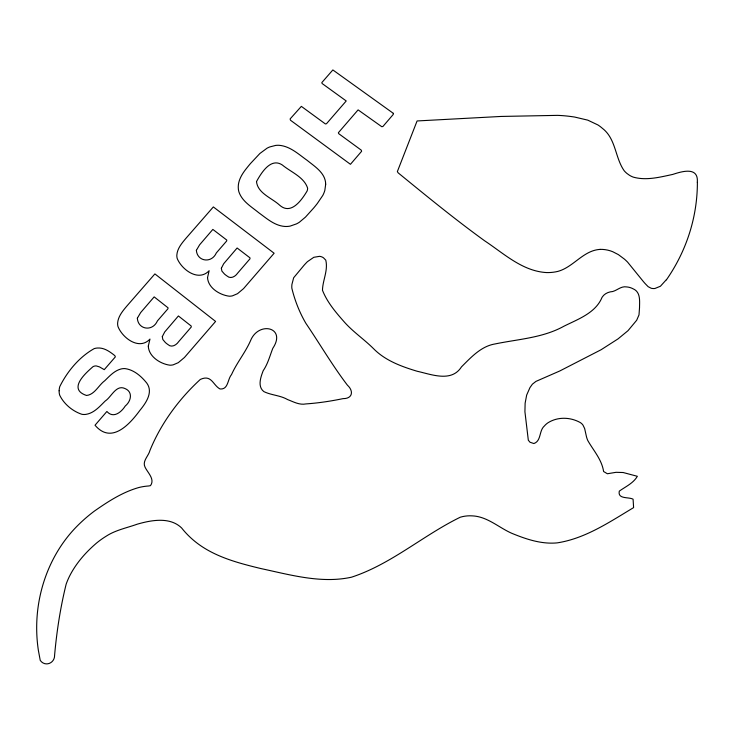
<?xml version="1.0" encoding="UTF-8"?>
<svg xmlns="http://www.w3.org/2000/svg" width="734" height="734" viewBox="0 0 734 734"><rect width="100%" height="100%" fill="white"/><g stroke="black" fill="none" stroke-linecap="round" stroke-linejoin="round"><path stroke-width="1.1" d="M666.307 279.755L660.416 286.251L654.939 288.48A10.276 9.597 11 0 1 651.232 288.279L648.15 286.682L645.204 283.654A87.071 80.235 11.9 0 1 643.112 281.241L627.598 262.121A58.206 54.885 7.6 0 0 624.414 259.12L618.377 254.615L612.734 251.716A29.433 27.617 7.8 0 0 600.073 249.367M600.073 249.395C583.227 250.413 573.474 267.167 557.886 271.387A40.508 37.893 2.6 0 1 546.316 272.562C522.269 271.075 503.781 253.469 484.66 240.816C454.933 219.31 426.546 196.033 398.131 172.829L397.36 171.591L417.086 120.954L501.175 116.44L557.51 115.366A125.312 117.11 2.9 0 1 567.914 116.146L569.079 116.284A142.91 133.946 3.3 0 1 574.713 117.064L587.778 120.147L597.935 124.954A37.673 34.681 2.3 0 1 602.366 128.312C616.055 138.79 614.954 157.672 624.194 170.765A23.057 21.139 6 0 0 626.983 173.49L629.35 175.197A20.139 18.469 5.9 0 0 633.314 177.133C646.278 180.803 659.967 177.142 672.766 174.417C681.959 171.389 698.713 166.315 697.3 182.381M697.383 182.39A192.803 178.995 -1.5 0 1 666.426 279.828M639.516 307.785L639.002 314.886L636.681 320.253L628.02 330.667L618.074 338.86L601.091 349.742L559.767 370.982L535.958 381.386L532.398 384.176L529.957 387.607L526.663 395.076L525.131 403.186L524.92 411.719L528.315 440.207L530.012 442.244L533.884 443.538C541.49 440.941 538.866 430.601 544.454 425.904A18.396 17.744 14.6 0 1 548.105 422.701C557.822 416.637 570.18 417.05 580.062 422.435A9.184 8.836 15.5 0 1 582.989 425.124L584.649 428.537L586.356 436.207A23.681 22.681 18.3 0 0 587.815 440.583C593.54 450.63 601.825 459.612 603.605 471.512L607.367 473.751L616.046 472.32L623.166 472.522L637.36 476.302C633.359 483.238 625.506 486.67 619.276 491.156C617.514 499.414 628.607 496.771 633.084 499.175L633.607 507.616C609.624 521.975 585.292 538.582 557.115 542.885C541.38 544.371 526.049 539.169 511.708 533.269C498.588 527.471 487.238 516.452 472.127 515.864A33.764 33.388 21.9 0 0 460.282 517.213C423.169 535.306 391.213 564.207 351.513 577.19C321.437 583.814 290.425 574.878 260.965 568.575C237.073 562.785 212.154 556.271 193.079 539.875A90.878 87.75 -34.8 0 1 181.601 527.939C169.958 516.617 151.342 520.103 137.157 524.214C126.716 527.957 115.486 530.086 106.091 536.251A83.676 79.786 -54 0 0 96.613 543.013C85.713 552.289 76.024 563.327 69.546 576.162A72.07 68.546 -53.8 0 0 66.17 584.108C60.399 607.44 56.729 631.277 54.6 655.205C54.857 663.252 45.077 667.234 40.242 660.389L38.379 650.425A151.855 145.717 -56.3 0 1 37.728 609.972C41.297 579.86 53.958 550.656 74.831 528.489A151.066 144.781 -57.1 0 1 81.988 521.424A148.268 142.057 -56.8 0 1 94.383 511.103C108.146 501.469 122.679 492.037 139.01 487.477A55.527 52.94 -47.1 0 1 148.617 485.981L150.479 485.651C155.177 479.21 147.727 472.788 145.057 467.182C142.001 461.126 148.589 456.062 149.938 450.474C160.929 423.49 178.922 399.076 200.309 379.441C211.64 374.156 212.943 385.267 220.026 388.974C228.457 389.791 227.43 379.276 231.531 374.579C236.843 362.688 245.294 352.632 250.533 340.704C258.524 320.712 286.902 327.236 272.791 348.338C269.846 355.898 267.846 363.926 263.203 370.688C260.735 377.12 257.304 386.497 263.836 391.589C271.351 395.296 280.214 395.277 287.6 399.571C293.508 401.81 299.454 405.26 306.005 403.911C318.455 403.049 330.814 401.177 343.026 398.635C352.724 398.764 353.825 390.919 347.393 385.157C332.346 365.394 319.831 343.879 305.894 323.345C299.555 312.556 294.756 300.344 291.838 288.168A23.038 21.781 -16.6 0 1 291.93 284.397L293.664 277.746L304.105 265.194A95.411 91.044 -11.7 0 1 307.427 261.68L313.794 257.304L319.538 256.34A8.258 7.78 -15.7 0 1 323.529 257.845L325.786 260.166C328.263 270.479 322.685 280.232 322.474 290.251C326.988 301.839 335.273 311.748 343.448 321.015C352.348 331.41 363.825 339.007 373.478 348.604C385.185 360.596 401.461 366.532 417.178 371.257C431.546 374.423 451.502 382.643 461.493 366.853C471.072 357.32 481.137 346.173 495.184 343.925C518.351 339.126 542.802 337.924 563.932 326.217C578.043 319.162 595.669 313.014 602.054 297.334C604.302 293.637 608.523 291.82 612.716 291.517C617.459 290.159 621.313 285.902 626.689 286.93A15.533 14.597 10.5 0 1 632.882 288.701C640.819 291.939 639.571 300.876 639.516 307.785M59.142 390.763L59.142 391.772A13.698 12.762 -36.9 0 0 59.757 395.332C64.041 404.131 72.602 411.233 81.859 414.288A12.762 11.928 -37.2 0 0 85.869 414.38C94.053 413.169 99.686 406.434 105.265 400.966C111.284 397.158 116.055 384.442 124.844 388.479C133.258 391.782 131.111 401.287 125.248 406.012C121.293 412.279 113.302 418.793 106.889 411.48L95.025 425.225C111.403 444.575 129.588 424.435 139.928 410.334C145.846 403.122 153.461 392.323 146.837 383.166C141.396 376.349 133.992 369.789 125.046 368.606A13.46 12.625 -34.4 0 0 120.963 369C114.311 370.734 109.559 376.074 104.806 380.689C98.622 385.176 94.695 394.644 86.52 395.47C67.73 389.24 84.869 373.771 92.979 366.688A5.633 5.257 -34.9 0 1 96.328 365.945L99.494 366.908L104.256 369.661L115.357 356.871L114.825 355.632C109.88 351.705 104.228 347.549 97.558 348.017A13.267 12.377 -34.2 0 0 94.172 348.632C79.327 356.953 67.28 371.422 59.784 386.589A17.882 16.671 -36.7 0 0 59.206 389.717L59.142 390.763M325.685 184.216L324.841 190.335A27.965 25.938 -15.4 0 1 322.767 195.473L317.336 203.474A149.663 136.432 -19.7 0 1 313.702 207.979L305.491 217.09L299.463 222.163A25.8 23.993 -16.6 0 1 296.472 223.888L290.205 226.081A19.781 18.405 -16.7 0 1 284.948 226.457C274.718 225.76 266.781 218.521 258.854 212.805C251.505 206.777 242.257 201.52 238.972 192.06A19.231 17.799 -18 0 1 238.367 189.17C237.431 181.105 242.046 173.82 246.927 167.857A151.406 142.515 -11.5 0 1 250.542 163.462L259.9 153.479L267.057 148.195A23.093 21.332 -16.3 0 1 269.928 146.892L275.608 145.433A18.809 17.35 -16.3 0 1 279.085 145.304C290.169 146.185 298.61 154.314 307.262 160.425C314.959 166.691 325.547 173.068 325.685 184.216M207.538 277.571C208.061 287.948 219.787 294.985 229.21 296.197A13.24 12.423 -22.9 0 0 232.458 295.839L237.504 293.692L243.55 288.618L274.121 253.239L213.346 206.933L185.867 238.422C181.784 243.257 177.261 248.578 176.83 255.166A12.983 12.083 -24.2 0 0 177.252 258.616C181.922 269.8 198.483 282.058 209.135 270.718L207.538 277.571M221.356 268.24L221.888 271.085L224.476 274.048A32.103 30.021 -20.6 0 0 226.962 275.947C230.595 279.379 235.339 276.571 237.669 273.112L249.991 258.808L249.964 257.836L237.119 248L223.686 263.726L221.356 268.24M148.296 346.09C148.663 356.577 160.379 363.936 169.912 365.193A13.405 12.625 -30.2 0 0 173.187 364.835L178.298 362.66L184.436 357.495L215.594 321.428L154.902 273.91L126.899 306.005C122.734 310.941 118.128 316.363 117.623 323.098A13.148 12.267 -30.5 0 0 118.009 326.612C122.505 338.007 139.203 350.659 149.975 339.08L148.296 346.09M162.306 336.594L162.82 339.503L165.389 342.539A32.489 30.516 -27.3 0 0 167.866 344.494C171.527 348.026 176.334 345.118 178.683 341.631L191.244 327.043L191.225 326.052L178.399 315.959L164.7 331.988L162.306 336.594M393.351 113.357L393.277 114.412L382.9 126.496L381.79 126.716L358.1 109.88L338.356 132.744L338.741 133.689L361.302 150.186L361.623 151.287L350.448 164.306L290.508 120.248L290.104 118.945L301.353 106.366L325.41 123.954L326.492 123.716L346.219 100.962L322.107 83.502L321.822 82.603L332.86 69.941L393.351 113.357M256.505 181.573C257.689 193.354 271.791 197.923 279.617 205.162C291.049 215.42 301.692 200.061 307.069 191.069A8.331 7.735 -15.4 0 0 307.61 188.143C304.096 177.013 290.903 172.105 282.324 164.994C270.763 157.223 261.249 172.967 256.505 181.573M196.373 250.303C197.152 261.543 211.575 263.745 216.347 252.909L226.604 241.064L226.806 240.091L212.851 229.412L199.611 244.817L196.373 250.303M137.35 318.18C138.001 329.676 152.562 331.952 157.425 320.905L167.884 308.831L168.095 307.849L154.168 296.885L140.662 312.583L137.35 318.18"/></g></svg>
